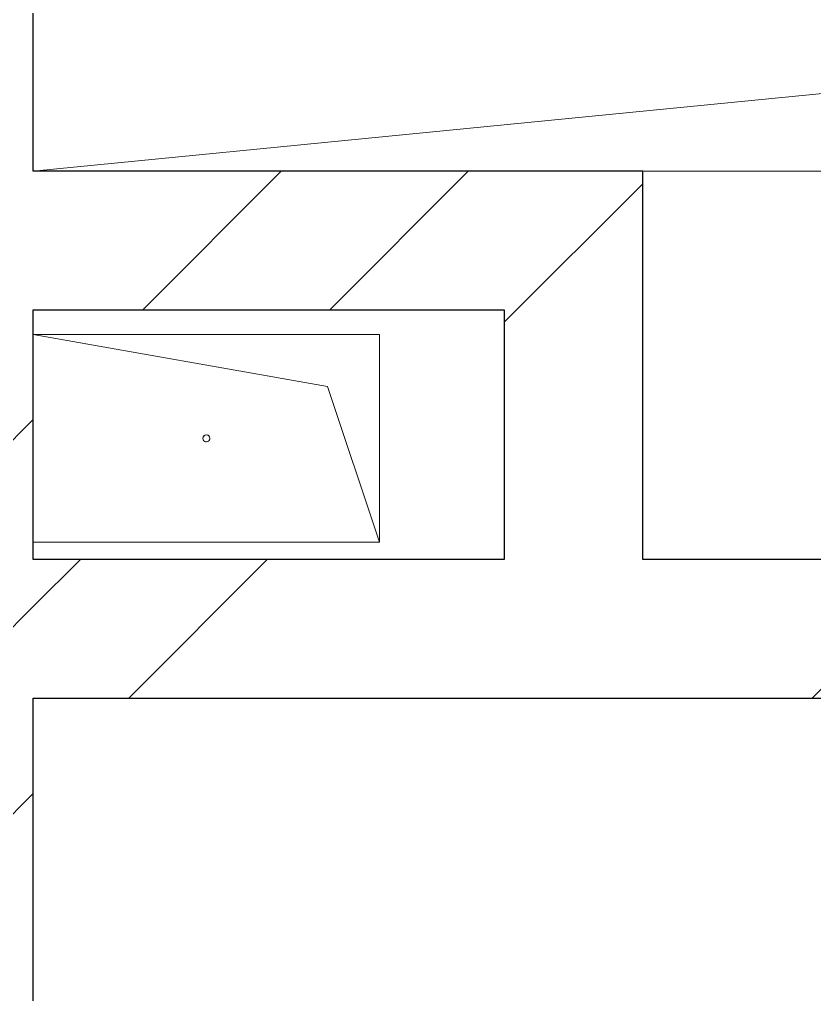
# Model space of a CAD drawing. Header units: millimetres. Extents: x -11798 to 72626, y -32713 to 44110.
# Drawn here: x 47513 to 48086, y 8313 to 9017 of the extents above; entities that cross this region are included whole.
import ezdxf

# ---------------------------------------------------------------- set-up
doc = ezdxf.new("R2010")
doc.units = ezdxf.units.MM
for name, color, linetype, lineweight in [('Обобщенные модели', 7, 'Continuous', 18), ('Стены внутренние', 7, 'Continuous', 18), ('Стены несущие', 7, 'Continuous', 30)]:
    doc.layers.add(name, color=color, linetype=linetype, lineweight=lineweight)
pattern_1 = [(45, (0, 0), (-381.661, 381.661), []), (45, (134.94, 0), (0, 763.322), []), (45, (-134.94, 0), (0, 763.322), [])]

# ---------------------------------------------------------------- blocks, each defined once
blk = doc.blocks.new('GM_Отверстие прямоугольное _в плите_ - Отверстие-V41-План полов 3-го этажа')
at = {"layer": 'Обобщенные модели'}
for p, q in [((-75, -125), (-75, 125)), ((-75, 125), (75, 125)), ((75, 125), (-75, 125)), ((-75, 125), (-75, -125)), ((-37.5, 87.5), (75, 125)), ((75, 125), (75, -125)), ((75, -125), (75, 125)), ((-75, -125), (-37.5, 87.5))]:
    blk.add_line(p, q, dxfattribs=at)
for start, end in [(360, 180), (180, 360), (60, 165), (300, 360), (195, 270)]:
    blk.add_arc((0, 0), 2.5, start, end, dxfattribs=at)
blk = doc.blocks.new('GM_Отверстие прямоугольное _в плите_ - Отверстие-7241419-План полов 3-го этажа')
at = {"layer": 'Обобщенные модели'}
for p, q in [((-310, 575), (-206.67, -471.67)), ((-310, 135), (-310, -575)), ((-310, 135), (-310, -575))]:
    blk.add_line(p, q, dxfattribs=at)

msp = doc.modelspace()

# ---------------------------------------------------------------- hatches: boundary and pattern name
at = {"layer": 'Стены внутренние', "lineweight": 9}
h = msp.add_hatch(dxfattribs=at)
h.set_pattern_fill('FP_1', color=256, style=0, pattern_type=2)
h.set_pattern_definition(pattern_1)
h.paths.add_polyline_path([(47522.5, 7314.5), (47522.5, 9534.429), (47422.5, 9534.429), (47422.5, 7314.5)])
h = msp.add_hatch(dxfattribs=at)
h.set_pattern_fill('FP_1', color=256, style=0, pattern_type=2)
h.set_pattern_definition(pattern_1)
h.paths.add_polyline_path([(47538.44, 8807.057), (47862.5, 8807.057), (47862.5, 8907.057), (47522.5, 8907.057), (47522.5, 8807.057)])
h = msp.add_hatch(dxfattribs=at)
h.set_pattern_fill('FP_1', color=256, style=0, pattern_type=2)
h.set_pattern_definition(pattern_1)
h.paths.add_polyline_path([(47862.5, 8627.057), (47962.5, 8627.057), (47962.5, 8907.057), (47862.5, 8907.057), (47862.5, 8640.062)])
h = msp.add_hatch(dxfattribs=at)
h.set_pattern_fill('FP_1', color=256, style=0, pattern_type=2)
h.set_pattern_definition(pattern_1)
h.paths.add_polyline_path([(47522.5, 8527.057), (48731.419, 8527.057), (48730.338, 8627.057), (47522.5, 8627.057)])

# ---------------------------------------------------------------- linework, layer by layer
at = {"layer": 'Стены несущие'}
for p, q in [((47522.5, 8907.057), (47522.5, 9534.429)), ((47962.5, 8907.057), (47522.5, 8907.057)), ((47962.5, 8627.057), (47962.5, 8907.057)), ((47522.5, 8627.057), (47522.5, 8807.057)), ((47522.5, 8807.057), (47862.5, 8807.057)), ((47862.5, 8807.057), (47862.5, 8627.057)), ((47862.5, 8627.057), (47522.5, 8627.057)), ((48731.419, 8627.057), (47962.5, 8627.057)), ((47522.5, 8527.057), (48731.419, 8527.057)), ((47522.5, 7314.5), (47522.5, 8527.057))]:
    msp.add_line(p, q, dxfattribs=at)

# ---------------------------------------------------------------- block references
at = {"layer": 'Обобщенные модели'}
for name, p, rotation in [('GM_Отверстие прямоугольное _в плите_ - Отверстие-7241419-План полов 3-го этажа', (48097.5, 9217.057), 90.00000000000078), ('GM_Отверстие прямоугольное _в плите_ - Отверстие-V41-План полов 3-го этажа', (47647.5, 8714.429), 269.9999999999999)]:
    msp.add_blockref(name, p, dxfattribs=dict(at, rotation=rotation))

doc.saveas('drawing.dxf')
